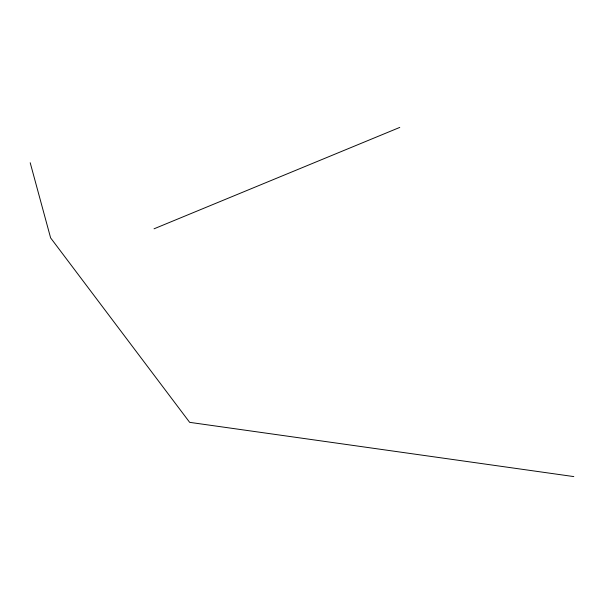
<?xml version="1.0" encoding="UTF-8"?>
<svg xmlns="http://www.w3.org/2000/svg" width="604" height="604" viewBox="0 0 604 604"><rect width="100%" height="100%" fill="white"/><g stroke="black" fill="none" stroke-linecap="round" stroke-linejoin="round"><path stroke-width="0.91" d="M154.043 228.81L399.765 127.414M573.8 476.586L189.656 422.347L50.615 237.885L30.2 162.748"/></g></svg>
